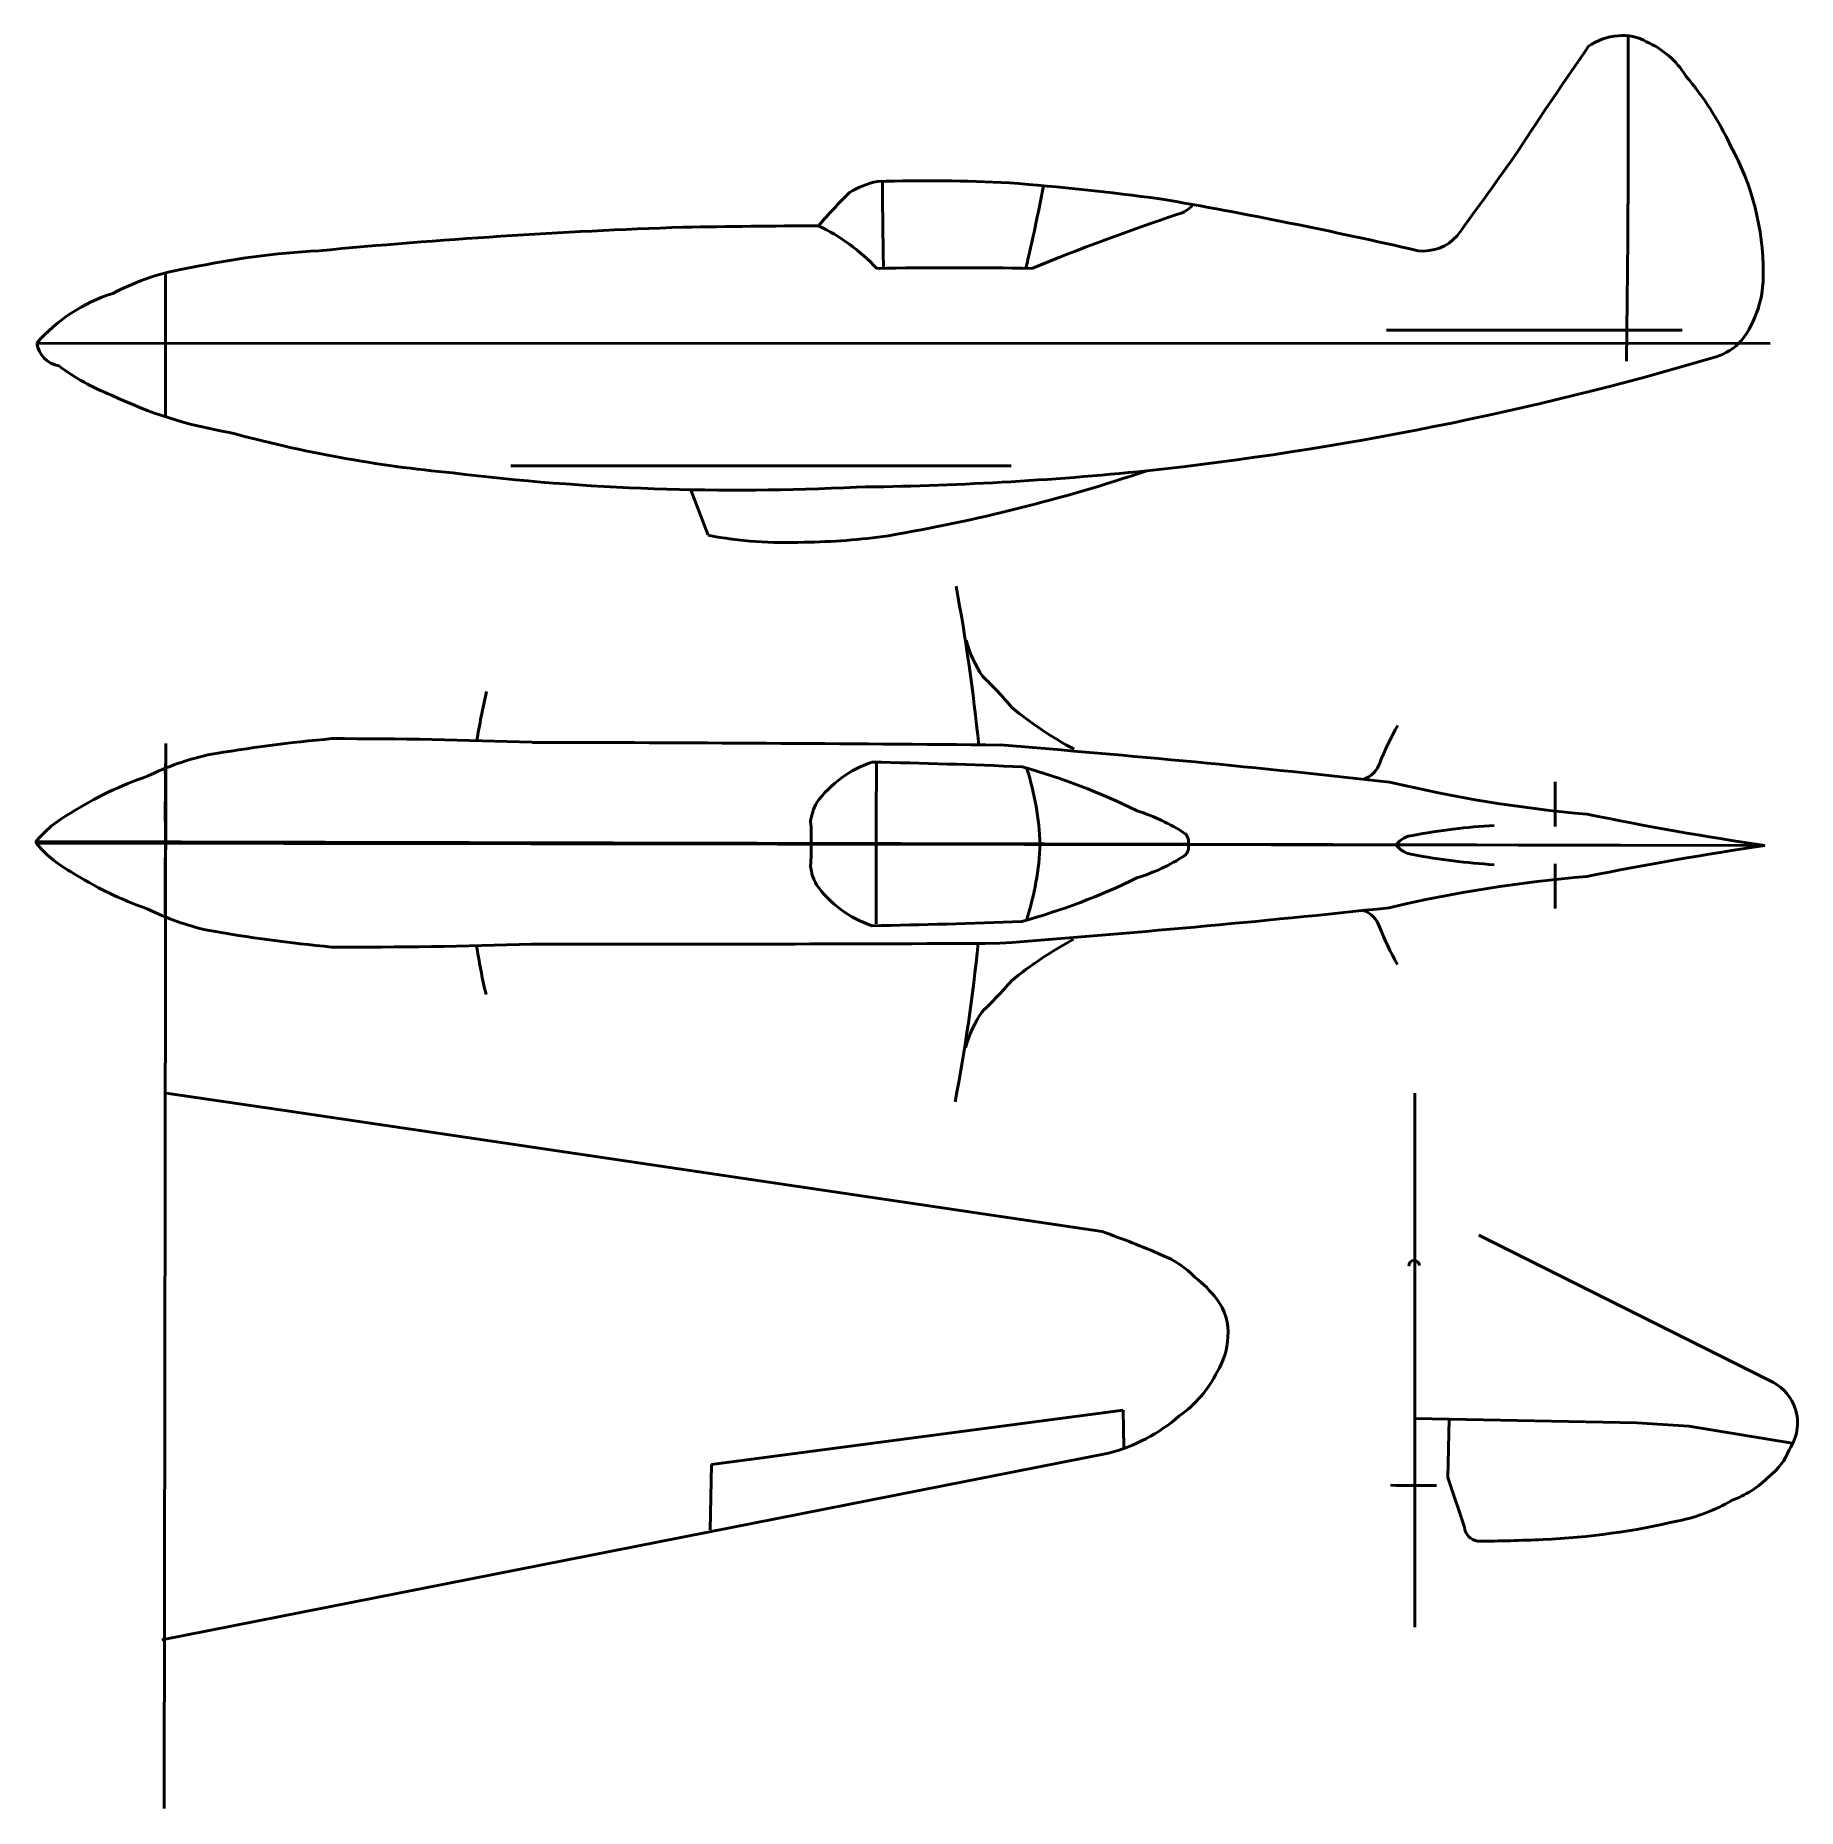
# Model space of a CAD drawing. Header units: millimetres. Extents: x -52 to 653, y -586 to 123.
import ezdxf

# ---------------------------------------------------------------- set-up
doc = ezdxf.new("R2010")
doc.units = ezdxf.units.MM
doc.layers.add('fuselage-1', color=3, linetype='Continuous', lineweight=50, true_color=0x00ff00)
doc.layers.add('wing', color=3, linetype='Continuous', lineweight=50, true_color=0x00ff00)

msp = doc.modelspace()

# ---------------------------------------------------------------- linework, layer by layer
at = {"layer": 'fuselage-1'}
for p, q in [((0, 28.05), (0, -29.74)), ((-51.46, 0.01), (642.21, -0.13)), ((488.64, 5.22), (606.94, 5.22)), ((138.21, -48.96), (338.43, -48.96)), ((210.37, -58.96), (217.21, -76.81)), ((-51.32, -199.31), (640.03, -200.95)), ((-51.32, -199.92), (640.03, -200.95))]:
    msp.add_line(p, q, dxfattribs=at)
for centre, radius, start, end in [((582.8, 100.31), 22.78, 93.60618, 125.59545), ((583.46, 104.92), 18.24, 59.3982, 96.56948), ((-7048.52, 99.02), 7633.93, 359.203246, 0.176385), ((578.87, 88.88), 34.64, 31.62412, 66.39944), ((1893.16, -803.99), 1613.56, 145.11579, 146.90555), ((511.2, 24.79), 127.3, 25.22308, 40.24737), ((534.65, 28.51), 104.72, 359.74674, 28.85382), ((-1506.94, 1522.23), 2506.82, 323.83776, 324.79521), ((291.34, 31.66), 33.67, 100.81987, 121.42957), ((305.15, -570.2), 635.26, 87.05931, 91.81619), ((1862.13, 66.26), 1575.16, 180.06446, 181.31754), ((237.23, -1171.2), 1239.5, 82.54876, 85.34893), ((434.51, -101.5), 228.12, 134.79394, 139.37259), ((-427.63, 211.04), 792.93, 346.80499, 349.24274), ((56.67, -1907.4), 1994.65, 77.11794, 80.14771), ((718.74, -882.62), 985.52, 108.55004, 112.1777), ((402.23, 63.11), 11.79, 284.63019, 318.3611), ((292.32, -2408.78), 2456.7, 91.98741, 95.39423), ((281.73, -4260.12), 4307.21, 90.27086, 90.99254), ((227.83, -23.2), 77.84, 43.10474, 64.47405), ((503.44, 54.92), 17.99, 263.40126, 318.59604), ((79.21, -294.78), 332.3, 93.07673, 102.09377), ((24.03, -64.27), 95.52, 98.69854, 118.17136), ((315.69, -1796.04), 1826.3, 89.0264, 90.9736), ((596.24, 27.01), 43.15, 323.08277, 1.37615), ((-1.56, -42.97), 65.85, 107.22634, 139.26031), ((-40.85, 1.56), 10.72, 188.30214, 260.47493), ((613.15, 17.42), 24, 287.92694, 317.12284), ((252.76, 1239.71), 1298.31, 276.18707, 286.4557), ((9.11, 59.28), 85.67, 232.85826, 249.03253), ((53.59, 135.21), 173.09, 244.27108, 260.72719), ((163.68, 469.4), 523.53, 254.71881, 264.66047), ((228.51, 879.04), 937.8, 263.04568, 272.9365), ((261.2, 1258.03), 1315.65, 270.66873, 275.73577), ((172.26, 608.52), 695.41, 279.69519, 288.47971), ((248.54, 90.22), 169.95, 259.37545, 272.34416), ((252.79, 174.68), 254.28, 270.60772, 278.27027), ((-439.79, -237.21), 769.07, 5.70489, 10.49215), ((366.28, -106.71), 47.36, 194.73652, 214.08398), ((206.98, -257.7), 172.94, 40.35354, 46.02527), ((392.26, -201.96), 271.03, 166.64594, 170.95186), ((437.95, -24.76), 156.43, 230.65151, 241.62394), ((592.65, -210.04), 114.73, 150.11226, 158.46467), ((120.82, -763.2), 607.46, 95.11627, 99.8364), ((68.1, -2266.12), 2107.96, 87.86255, 90.03933), ((81.93, -27968.93), 27809.37, 89.480414, 89.866518), ((-59.82, -5126.69), 4981.59, 83.66553, 85.46443), ((39.77, -267.59), 105.39, 102.44999, 116.27244), ((296.88, -210.03), 44.74, 108.25403, 144.15525), ((230.5, -2787.65), 2620.63, 87.54371, 88.85497), ((2198.36, -193.9), 1913.92, 179.23199, 180.19545), ((270.17, -428.39), 268.96, 63.81694, 74.33095), ((475.98, -164.51), 10.53, 289.35151, 341.06572), ((40.59, -311.89), 146.7, 108.8815, 122.3606), ((-4648.81, -188.52), 4648.82, 359.85845, 0.21247), ((231.82, -205.73), 118.38, 2.55856, 17.40293), ((614.88, 344.14), 534.49, 256.46792, 265.06403), ((-517.87, -181.79), 1074.08, 359.38721, 0.33737), ((277.75, -193.46), 19.65, 150.64841, 173.70447), ((-15.85, -228.95), 46.55, 118.31747, 140.93733), ((166.06, -198.27), 92.42, 358.68621, 4.31878), ((364.31, -263.68), 80.48, 57.11405, 72.24745), ((835.43, 1110.71), 1326.13, 258.4052, 261.5271), ((404.38, -199.61), 5.06, 348.57672, 44.04656), ((500.01, -205.97), 9.14, 95.19695, 143.04528), ((544.77, -436.31), 243.75, 93.0698, 100.77876), ((-15.73, -170.42), 46.55, 218.84117, 241.46103), ((-4648.82, -192.95), 4648.82, 359.56603, 359.92005), ((166.05, -201.81), 92.42, 355.45972, 1.09229), ((2198.33, -214.04), 1913.92, 179.58305, 180.54651), ((231.84, -194.6), 118.38, 342.37557, 357.21994), ((364.56, -137.16), 80.48, 287.53105, 302.66445), ((404.37, -201.39), 5.06, 315.73194, 11.20178), ((500.03, -195.39), 9.14, 216.73322, 264.58155), ((545.68, 34.77), 243.75, 258.99974, 266.7087), ((830.36, -1513.36), 1326.13, 98.2514, 101.3733), ((41.03, -87.7), 146.7, 237.4179, 250.89699), ((277.72, -207.05), 19.65, 186.07403, 209.13009), ((-517.94, -215.64), 1074.08, 359.44113, 0.39129), ((296.92, -190.56), 44.74, 215.62325, 251.52447), ((271.06, 27.91), 268.96, 285.44755, 295.96156), ((612.77, -745.95), 534.49, 94.71447, 103.31058), ((40.03, -132), 105.39, 243.50605, 257.32851), ((-40.77, 4727.45), 4981.59, 274.31407, 276.11297), ((475.84, -236.77), 10.53, 18.71278, 70.42699), ((240.51, 2387.3), 2620.63, 270.92353, 272.23479), ((592.69, -191.69), 114.73, 201.31383, 209.66624), ((123, 363.3), 607.46, 259.9421, 264.66223), ((76.09, 1866.41), 2107.96, 269.73917, 271.91595), ((392.27, -198.99), 271.03, 188.82663, 193.13256), ((189.28, 27568.97), 27809.37, 269.911981, 270.298086), ((-439.65, -160.52), 769.07, 349.28635, 354.07361), ((437.27, -376.37), 156.43, 118.15456, 129.12699), ((207.2, -142.53), 172.94, 313.75323, 319.42496), ((365.92, -294.14), 47.36, 145.69452, 165.04198)]:
    msp.add_arc(centre, radius, start, end, dxfattribs=at)
at = {"layer": 'wing'}
for p, q in [((-0.46, -586.19), (0.23, -160.14)), ((0.23, -160.14), (-0.08, -191.22)), ((-1.9, -179.97), (-1.9, -179.97)), ((-1.9, -179.97), (-1.9, -179.97)), ((-1.9, -179.97), (-1.9, -179.97)), ((46.89, -306.86), (-0.68, -299.9)), ((500, -513.57), (500, -300)), ((46.89, -306.86), (374.85, -355.39)), ((525.57, -356.81), (641.94, -414.94)), ((218.58, -448.49), (383.21, -426.81)), ((383.21, -426.81), (383.54, -441.68)), ((500.12, -430.21), (588.87, -431.83)), ((513.24, -453.8), (513.67, -430.46)), ((588.87, -431.83), (609.57, -433.25)), ((609.57, -433.25), (650.97, -440)), ((377.37, -444.04), (-1.43, -518.74)), ((217.98, -474.75), (218.58, -448.49)), ((519.85, -473.68), (513.24, -453.8))]:
    msp.add_line(p, q, dxfattribs=at)
for centre, radius, start, end in [((265.01, -670.05), 333.28, 66.34761, 70.75724), ((385.19, -399.38), 37.17, 43.59621, 68.65382), ((499.72, -369.03), 2.12, 4, 184), ((383.38, -410.9), 46.96, 37.3652, 52.27937), ((403.94, -395.6), 21.33, 354.83582, 38.2218), ((396.47, -396.26), 28.75, 328.17248, 357.47604), ((378.66, -390.61), 47.09, 305.08177, 333.76704), ((634.17, -432.43), 19.14, 23.80213, 66.03204), ((634.37, -431.95), 18.77, 325.26627, 22.71777), ((359.52, -375.67), 70.67, 284.63799, 310.83162), ((626.4, -433.44), 25.14, 307.52676, 338.51224), ((612.82, -424.76), 40.66, 289.80603, 315.28539), ((504.35, 241.67), 698.68, 268.84522, 270.35737), ((592.69, -405.72), 66.59, 281.14339, 300.61337), ((525.96, -473.16), 6.14, 184.77604, 262.36777), ((538.95, -189.38), 289.44, 272.44484, 283.30451), ((520.11, 203.74), 683.01, 270.42291, 272.6173)]:
    msp.add_arc(centre, radius, start, end, dxfattribs=at)

doc.saveas('drawing.dxf')
